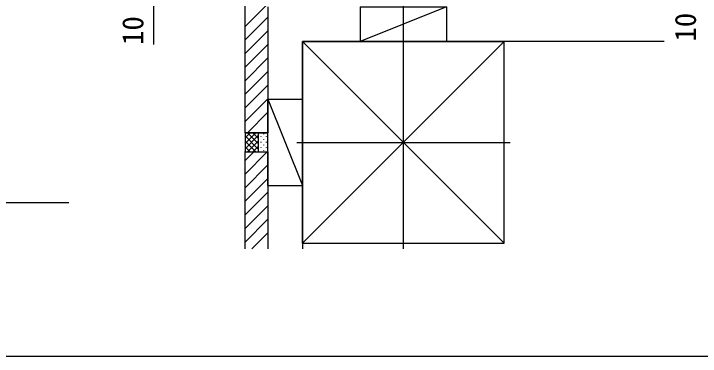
# Model space of a CAD drawing. Units: millimetres, scale not verified. Extents: x -875 to 875, y -1300 to 1292.
# Drawn here: x -407.7 to -50.6, y -1299.7 to -1121.4 of the extents above; entities that cross this region are included whole.
import ezdxf
from ezdxf.enums import TextEntityAlignment as Align

# ---------------------------------------------------------------- set-up
doc = ezdxf.new("R2010")
doc.units = ezdxf.units.MM
doc.header["$LTSCALE"] = 8
for name, color, linetype in [('0-5_YKK_D', 6, 'Continuous'), ('0-6_YKK_ZWAK', 7, 'Continuous'), ('0-7_YSS_K', 3, 'Continuous'), ('0-8_YSS_KE', 3, 'Continuous')]:
    doc.layers.add(name, color=color, linetype=linetype)
doc.styles.add('ＭＳ ゴシック', font='')
doc.styles.get('ＭＳ ゴシック').set_extended_font_data('MS Gothic')

msp = doc.modelspace()

# ---------------------------------------------------------------- linework, layer by layer
at = {"layer": '0-5_YKK_D'}
for points in [[(-334.998, -1095.851), (-334.998, -1105.851), (-334.998, -1137.351)], [(-523.5, -1219.701), (-506, -1219.701), (-379, -1219.701)]]:
    msp.add_lwpolyline(points, dxfattribs=at)
at = {"layer": '0-6_YKK_ZWAK'}
msp.add_lwpolyline([(-875, -1299.7), (875, -1299.7), (875, 1250.3)], dxfattribs=at)
at = {"layer": '0-7_YSS_K'}
for p, q in [((-204.998, -1243.851), (-204.998, -390.851)), ((-287.498, -1128.14), (-265.209, -1105.851)), ((-287.498, -1110.851), (-287.498, -1183.351)), ((-275.498, -1117.851), (-275.498, -1183.351)), ((-227.498, -1117.851), (-227.498, -1135.851)), ((-182.498, -1117.851), (-227.498, -1135.851)), ((-287.498, -1135.211), (-275.498, -1123.211)), ((-287.498, -1142.282), (-275.498, -1130.282)), ((-287.498, -1149.353), (-275.498, -1137.353)), ((-257.498, -1135.851), (-152.498, -1135.851)), ((-257.498, -1240.851), (-257.498, -1135.851)), ((-257.498, -1135.851), (-152.498, -1240.851)), ((-152.498, -1135.851), (-257.498, -1240.851)), ((-227.498, -1135.851), (-182.498, -1135.851)), ((-287.498, -1156.424), (-275.498, -1144.424)), ((-287.498, -1163.496), (-275.498, -1151.496)), ((-287.498, -1170.567), (-275.498, -1158.567)), ((-287.498, -1177.638), (-275.498, -1165.638)), ((-275.498, -1165.851), (-257.498, -1210.851)), ((-257.498, -1210.851), (-257.498, -1165.851)), ((-286.14, -1183.351), (-275.498, -1172.709)), ((-287.498, -1183.351), (-275.498, -1183.351)), ((-287.498, -1183.351), (-287.198, -1183.651)), ((-287.198, -1188.737), (-281.812, -1183.351)), ((-287.198, -1185.909), (-284.64, -1183.351)), ((-287.198, -1193.051), (-287.198, -1183.651)), ((-287.198, -1191.566), (-280.498, -1184.866)), ((-280.498, -1191.836), (-287.198, -1185.136)), ((-280.498, -1189.008), (-286.155, -1183.351)), ((-280.498, -1186.179), (-283.327, -1183.351)), ((-280.498, -1183.351), (-280.498, -1193.351)), ((-280.398, -1184.108), (-280.398, -1183.908)), ((-278.983, -1185.522), (-278.983, -1185.322)), ((-277.569, -1184.108), (-277.569, -1183.908)), ((-276.155, -1185.522), (-276.155, -1185.322)), ((-281.812, -1193.351), (-287.198, -1187.965)), ((-286.155, -1193.351), (-280.498, -1187.694)), ((-280.398, -1186.937), (-280.398, -1186.737)), ((-278.983, -1188.351), (-278.983, -1188.151)), ((-277.569, -1186.937), (-277.569, -1186.737)), ((-276.155, -1188.351), (-276.155, -1188.151)), ((-260.498, -1188.351), (-149.498, -1188.351)), ((-284.64, -1193.351), (-287.198, -1190.793)), ((-283.327, -1193.351), (-280.498, -1190.522)), ((-280.398, -1189.765), (-280.398, -1189.565)), ((-280.398, -1192.594), (-280.398, -1192.394)), ((-278.983, -1191.179), (-278.983, -1190.979)), ((-277.569, -1189.765), (-277.569, -1189.565)), ((-277.569, -1192.594), (-277.569, -1192.394)), ((-276.155, -1191.179), (-276.155, -1190.979)), ((-287.498, -1193.351), (-287.198, -1193.051)), ((-287.498, -1193.351), (-275.498, -1193.351)), ((-287.498, -1193.351), (-287.498, -1243.851)), ((-287.498, -1205.044), (-275.805, -1193.351)), ((-287.498, -1197.973), (-282.876, -1193.351)), ((-275.498, -1193.351), (-275.498, -1243.851)), ((-287.498, -1212.116), (-275.498, -1200.116)), ((-287.498, -1219.187), (-275.498, -1207.187)), ((-287.498, -1226.258), (-275.498, -1214.258)), ((-275.498, -1210.851), (-257.498, -1210.851)), ((-287.498, -1233.329), (-275.498, -1221.329)), ((-287.498, -1240.4), (-275.498, -1228.4)), ((-283.878, -1243.851), (-275.498, -1235.471))]:
    msp.add_line(p, q, dxfattribs=at)
for points in [[(-227.498, -1117.851), (-182.498, -1117.851), (-182.498, -1135.851)], [(-257.498, -1240.851), (-152.498, -1240.851), (-152.498, -1135.851)], [(-275.498, -1210.851), (-275.498, -1165.851), (-257.498, -1165.851)], [(-287.498, -1193.351), (-275.498, -1193.351), (-275.498, -1183.351), (-287.498, -1183.351)]]:
    msp.add_lwpolyline(points, dxfattribs=at)
at = {"layer": '0-8_YSS_KE'}
msp.add_lwpolyline([(-69.262, -1135.851), (-257.498, -1135.851), (-257.498, -1243.851)], dxfattribs=at)

# ---------------------------------------------------------------- texts
at = {"layer": '0-5_YKK_D', "style": 'ＭＳ ゴシック'}
for p in [(-336.998, -1137.652), (-49.498, -1135.902)]:
    msp.add_text('10', height=11, rotation=90, dxfattribs=at).set_placement(p, align=Align.BOTTOM_LEFT)

doc.saveas('drawing.dxf')
